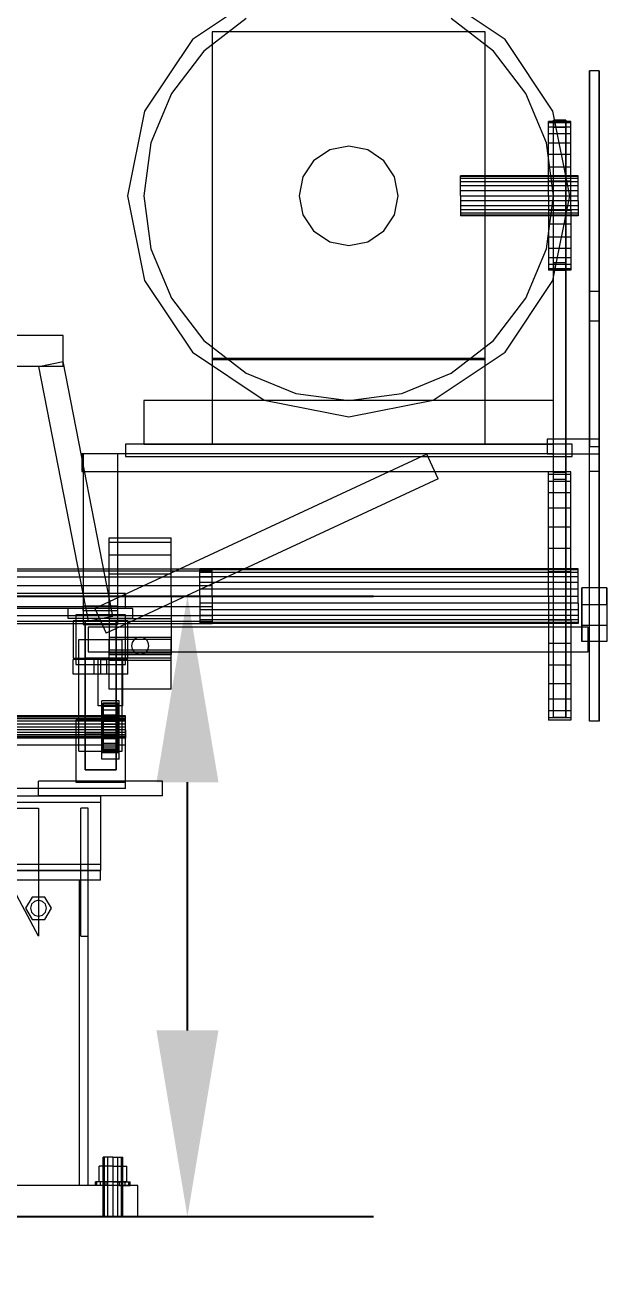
# Model space of a CAD drawing. Header units: millimetres. Extents: x -1970 to 59977, y -50268 to 6837.
# Drawn here: x 59509 to 59977, y -56 to 960 of the extents above; entities that cross this region are included whole.
import ezdxf

# ---------------------------------------------------------------- set-up
doc = ezdxf.new("R2010")
doc.units = ezdxf.units.MM
doc.layers.add('COTAS_P', color=1, linetype='Continuous', lineweight=0)
doc.layers.add('lateral_C04', color=7, linetype='Continuous', lineweight=0)
doc.dimstyles.new('R19_100', dxfattribs={"dimtxt": 250, "dimasz": 150, "dimexe": 150, "dimexo": 80, "dimgap": 100, "dimtad": 1, "dimtih": 1, "dimtoh": 1, "dimdsep": 46, "dimcen": 0.09, "dimadec": 0, "dimazin": 0, "dimtfac": 1, "dimtdec": 4, "dimtofl": 0, "dimtmove": 0, "dimatfit": 3, "dimfxl": 1, "dimtolj": 1, "dimtzin": 0, "dimarcsym": 0})

# ---------------------------------------------------------------- blocks, each defined once
blk = doc.blocks.new('*D12')
at = {"layer": 'COTAS_P', "color": 0, "lineweight": -2, "transparency": 16777216}
for p, q in [((59319.3, 500), (59789.3, 500)), ((59639.3, 150), (59639.3, 350)), ((59319.3, 0), (59789.3, 0))]:
    blk.add_line(p, q, dxfattribs=at)
at = {"layer": 'COTAS_P', "color": 0, "transparency": 16777216}
for points in [[(59614.3, 350), (59664.3, 350), (59639.3, 500)], [(59614.3, 150), (59664.3, 150), (59639.3, 0)]]:
    blk.add_solid(points, dxfattribs=at)
at = {"layer": 'Defpoints', "color": 0, "transparency": 16777216}
for p in [(59239.3, 500), (59639.3, 500), (59239.3, 0)]:
    blk.add_point(p, dxfattribs=at)
blk = doc.blocks.new('*D13')
at = {"layer": 'COTAS_P', "color": 0, "lineweight": -2, "transparency": 16777216}
for p, q in [((59319.3, 500), (59789.3, 500)), ((59639.3, 150), (59639.3, 350)), ((59319.3, 0), (59789.3, 0))]:
    blk.add_line(p, q, dxfattribs=at)
at = {"layer": 'COTAS_P', "color": 0, "transparency": 16777216}
for points in [[(59614.3, 350), (59664.3, 350), (59639.3, 500)], [(59614.3, 150), (59664.3, 150), (59639.3, 0)]]:
    blk.add_solid(points, dxfattribs=at)
at = {"layer": 'Defpoints', "color": 0, "transparency": 16777216}
for p in [(59239.3, 500), (59639.3, 500), (59239.3, 0)]:
    blk.add_point(p, dxfattribs=at)
blk = doc.blocks.new('*D24')
at = {"layer": 'COTAS_P', "color": 0, "lineweight": -2, "transparency": 16777216}
for p, q in [((112.7, -80), (112.7, -2650)), ((59977.3, -80), (59977.3, -2650)), ((262.7, -2500), (59827.3, -2500))]:
    blk.add_line(p, q, dxfattribs=at)
at = {"layer": 'COTAS_P', "color": 0, "transparency": 16777216}
for points in [[(262.7, -2475), (262.7, -2525), (112.7, -2500)], [(59827.3, -2475), (59827.3, -2525), (59977.3, -2500)]]:
    blk.add_solid(points, dxfattribs=at)
at = {"layer": 'Defpoints', "color": 0, "transparency": 16777216}
for p in [(112.7, 0), (59977.3, 0), (59977.3, -2500)]:
    blk.add_point(p, dxfattribs=at)

msp = doc.modelspace()

# ---------------------------------------------------------------- linework, layer by layer
at = {"layer": 'lateral_C04'}
for p, q in [((59701.059, 987.135), (59643.247, 948.506)), ((59895.259, 948.506), (59837.447, 987.135)), ((59686.753, 965.394), (59652.58, 939.173)), ((59885.926, 939.173), (59851.753, 965.394)), ((59643.247, 948.506), (59604.618, 890.694)), ((59879.253, 954.5), (59659.253, 954.5)), ((59659.253, 954.5), (59659.253, 690.5)), ((59879.253, 690.5), (59879.253, 954.5)), ((59933.888, 890.694), (59895.259, 948.506)), ((59652.58, 939.173), (59626.359, 905)), ((59912.147, 905), (59885.926, 939.173)), ((59963.253, 923.259), (59963.253, 721.741)), ((59971.253, 923.259), (59963.253, 923.259)), ((59963.253, 600.759), (59963.253, 923.259)), ((59971.253, 721.741), (59971.253, 923.259)), ((59971.253, 923.259), (59971.253, 600.759)), ((59626.359, 905), (59609.875, 865.205)), ((59928.631, 865.205), (59912.147, 905)), ((59604.618, 890.694), (59591.053, 822.5)), ((59947.453, 822.5), (59933.888, 890.694)), ((59930.253, 881.347), (59930.253, 882.5)), ((59948.253, 882.5), (59930.253, 882.5)), ((59930.253, 877.933), (59930.253, 881.347)), ((59948.253, 881.347), (59930.253, 881.347)), ((59930.253, 872.388), (59930.253, 877.933)), ((59948.253, 877.933), (59930.253, 877.933)), ((59934.253, 883.537), (59934.253, 877.724)), ((59944.253, 883.537), (59934.253, 883.537)), ((59934.253, 599.791), (59934.253, 883.537)), ((59934.253, 877.724), (59944.253, 877.724)), ((59934.253, 593.978), (59934.253, 877.724)), ((59944.253, 877.724), (59944.253, 883.537)), ((59944.253, 883.537), (59944.253, 599.791)), ((59944.253, 593.978), (59944.253, 877.724)), ((59948.253, 881.347), (59948.253, 882.5)), ((59948.253, 877.933), (59948.253, 881.347)), ((59948.253, 872.388), (59948.253, 877.933)), ((59609.875, 865.205), (59604.253, 822.5)), ((59934.253, 822.5), (59928.631, 865.205)), ((59930.253, 864.926), (59930.253, 872.388)), ((59948.253, 872.388), (59930.253, 872.388)), ((59930.253, 855.834), (59930.253, 864.926)), ((59948.253, 864.926), (59930.253, 864.926)), ((59948.253, 864.926), (59948.253, 872.388)), ((59948.253, 855.834), (59948.253, 864.926)), ((59753.946, 859.455), (59740.969, 850.784)), ((59769.253, 862.5), (59753.946, 859.455)), ((59784.56, 859.455), (59769.253, 862.5)), ((59797.537, 850.784), (59784.56, 859.455)), ((59930.253, 845.461), (59930.253, 855.834)), ((59948.253, 855.834), (59930.253, 855.834)), ((59948.253, 845.461), (59948.253, 855.834)), ((59740.969, 850.784), (59732.298, 837.807)), ((59806.208, 837.807), (59797.537, 850.784)), ((59930.253, 834.205), (59930.253, 845.461)), ((59948.253, 845.461), (59930.253, 845.461)), ((59948.253, 834.205), (59948.253, 845.461)), ((59732.298, 837.807), (59729.253, 822.5)), ((59809.253, 822.5), (59806.208, 837.807)), ((59859.253, 837.955), (59859.253, 838.5)), ((59954.253, 838.5), (59859.253, 838.5)), ((59859.253, 836.356), (59859.253, 837.955)), ((59954.253, 837.955), (59859.253, 837.955)), ((59859.253, 833.814), (59859.253, 836.356)), ((59954.253, 836.356), (59859.253, 836.356)), ((59859.253, 830.5), (59859.253, 833.814)), ((59954.253, 833.814), (59859.253, 833.814)), ((59930.253, 822.5), (59930.253, 834.205)), ((59948.253, 834.205), (59930.253, 834.205)), ((59948.253, 822.5), (59948.253, 834.205)), ((59954.253, 837.955), (59954.253, 838.5)), ((59954.253, 836.356), (59954.253, 837.955)), ((59954.253, 833.814), (59954.253, 836.356)), ((59954.253, 830.5), (59954.253, 833.814)), ((59859.253, 826.641), (59859.253, 830.5)), ((59954.253, 830.5), (59859.253, 830.5)), ((59859.253, 822.5), (59859.253, 826.641)), ((59954.253, 826.641), (59859.253, 826.641)), ((59954.253, 826.641), (59954.253, 830.5)), ((59954.253, 822.5), (59954.253, 826.641)), ((59591.053, 822.5), (59604.618, 754.306)), ((59604.253, 822.5), (59609.875, 779.795)), ((59729.253, 822.5), (59732.298, 807.193)), ((59806.208, 807.193), (59809.253, 822.5)), ((59859.253, 822.5), (59859.253, 818.359)), ((59859.253, 822.5), (59954.253, 822.5)), ((59859.253, 818.359), (59859.253, 814.5)), ((59954.253, 818.359), (59859.253, 818.359)), ((59859.253, 814.5), (59859.253, 811.186)), ((59954.253, 814.5), (59859.253, 814.5)), ((59928.631, 779.795), (59934.253, 822.5)), ((59930.253, 822.5), (59930.253, 810.795)), ((59930.253, 822.5), (59948.253, 822.5)), ((59933.888, 754.306), (59947.453, 822.5)), ((59948.253, 810.795), (59948.253, 822.5)), ((59954.253, 818.359), (59954.253, 822.5)), ((59954.253, 818.359), (59954.253, 814.5)), ((59954.253, 814.5), (59954.253, 811.186)), ((59732.298, 807.193), (59740.969, 794.216)), ((59797.537, 794.216), (59806.208, 807.193)), ((59859.253, 811.186), (59859.253, 808.644)), ((59954.253, 811.186), (59859.253, 811.186)), ((59859.253, 808.644), (59859.253, 807.045)), ((59954.253, 808.644), (59859.253, 808.644)), ((59859.253, 807.045), (59859.253, 806.5)), ((59954.253, 807.045), (59859.253, 807.045)), ((59954.253, 806.5), (59859.253, 806.5)), ((59930.253, 810.795), (59930.253, 799.539)), ((59948.253, 810.795), (59930.253, 810.795)), ((59948.253, 810.795), (59948.253, 799.539)), ((59954.253, 811.186), (59954.253, 808.644)), ((59954.253, 808.644), (59954.253, 807.045)), ((59954.253, 807.045), (59954.253, 806.5)), ((59740.969, 794.216), (59753.946, 785.545)), ((59784.56, 785.545), (59797.537, 794.216)), ((59930.253, 799.539), (59930.253, 789.166)), ((59948.253, 799.539), (59930.253, 799.539)), ((59948.253, 799.539), (59948.253, 789.166)), ((59753.946, 785.545), (59769.253, 782.5)), ((59769.253, 782.5), (59784.56, 785.545)), ((59930.253, 789.166), (59930.253, 780.074)), ((59948.253, 789.166), (59930.253, 789.166)), ((59948.253, 789.166), (59948.253, 780.074)), ((59609.875, 779.795), (59626.359, 740)), ((59912.147, 740), (59928.631, 779.795)), ((59930.253, 780.074), (59930.253, 772.612)), ((59948.253, 780.074), (59930.253, 780.074)), ((59930.253, 772.612), (59930.253, 767.067)), ((59948.253, 772.612), (59930.253, 772.612)), ((59948.253, 780.074), (59948.253, 772.612)), ((59948.253, 772.612), (59948.253, 767.067)), ((59930.253, 767.067), (59930.253, 763.653)), ((59948.253, 767.067), (59930.253, 767.067)), ((59930.253, 763.653), (59930.253, 762.5)), ((59948.253, 763.653), (59930.253, 763.653)), ((59948.253, 762.5), (59930.253, 762.5)), ((59934.253, 768.395), (59934.253, 762.7)), ((59944.253, 768.395), (59934.253, 768.395)), ((59934.253, 407.927), (59934.253, 768.395)), ((59934.253, 762.7), (59944.253, 762.7)), ((59934.253, 402.232), (59934.253, 762.7)), ((59944.253, 762.7), (59944.253, 768.395)), ((59944.253, 768.395), (59944.253, 407.927)), ((59944.253, 402.232), (59944.253, 762.7)), ((59948.253, 767.067), (59948.253, 763.653)), ((59948.253, 763.653), (59948.253, 762.5)), ((59604.618, 754.306), (59643.247, 696.494)), ((59895.259, 696.494), (59933.888, 754.306)), ((59971.253, 745.5), (59963.253, 745.5)), ((59963.253, 745.5), (59963.253, 620.5)), ((59971.253, 620.5), (59971.253, 745.5)), ((59626.359, 740), (59652.58, 705.827)), ((59885.926, 705.827), (59912.147, 740)), ((59963.253, 721.741), (59971.253, 721.741)), ((59963.253, 399.241), (59963.253, 721.741)), ((59971.253, 399.241), (59971.253, 721.741)), ((59539.253, 710), (58939.253, 710)), ((59539.253, 685), (59539.253, 710)), ((59652.58, 705.827), (59686.753, 679.606)), ((59851.753, 679.606), (59885.926, 705.827)), ((59643.247, 696.494), (59701.059, 657.865)), ((59879.253, 691.5), (59659.253, 691.5)), ((59659.253, 691.5), (59659.253, 622.5)), ((59837.447, 657.865), (59895.259, 696.494)), ((59879.253, 622.5), (59879.253, 691.5)), ((59539.253, 685), (58939.253, 685)), ((59519.438, 685.085), (59539.068, 688.915)), ((59559.438, 480.085), (59519.438, 685.085)), ((59579.068, 483.915), (59539.068, 688.915)), ((59659.253, 690.5), (59879.253, 690.5)), ((59686.753, 679.606), (59726.548, 663.122)), ((59811.958, 663.122), (59851.753, 679.606)), ((59726.548, 663.122), (59769.253, 657.5)), ((59769.253, 657.5), (59811.958, 663.122)), ((59934.253, 657.5), (59604.253, 657.5)), ((59604.253, 657.5), (59604.253, 622.5)), ((59701.059, 657.865), (59769.253, 644.3)), ((59769.253, 644.3), (59837.447, 657.865)), ((59934.253, 622.5), (59934.253, 657.5)), ((59949.253, 622.5), (59589.253, 622.5)), ((59589.253, 622.5), (59589.253, 612.5)), ((59604.253, 622.5), (59934.253, 622.5)), ((59659.253, 622.5), (59879.253, 622.5)), ((59971.253, 626.5), (59929.253, 626.5)), ((59929.253, 626.5), (59929.253, 614.5)), ((59949.253, 612.5), (59949.253, 622.5)), ((59963.253, 620.5), (59971.253, 620.5)), ((59971.253, 614.5), (59971.253, 626.5)), ((59934.253, 614.5), (59554.253, 614.5)), ((59554.253, 614.5), (59554.253, 600.5)), ((59583.253, 614.5), (59555.253, 614.5)), ((59555.253, 614.5), (59555.253, 477)), ((59832.111, 614.473), (59564.611, 489.973)), ((59583.253, 477), (59583.253, 614.5)), ((59589.253, 612.5), (59949.253, 612.5)), ((59841.394, 594.527), (59832.111, 614.473)), ((59929.253, 614.5), (59971.253, 614.5)), ((59934.253, 600.5), (59934.253, 614.5)), ((59554.253, 600.5), (59934.253, 600.5)), ((59930.253, 598.079), (59930.253, 600)), ((59948.253, 600), (59930.253, 600)), ((59934.253, 593.978), (59934.253, 599.791)), ((59934.253, 599.791), (59944.253, 599.791)), ((59944.253, 599.791), (59944.253, 593.978)), ((59948.253, 598.079), (59948.253, 600)), ((59963.253, 399.241), (59963.253, 600.759)), ((59963.253, 600.759), (59971.253, 600.759)), ((59971.253, 600.759), (59971.253, 399.241)), ((59841.394, 594.527), (59573.894, 470.027)), ((59930.253, 592.388), (59930.253, 598.079)), ((59948.253, 598.079), (59930.253, 598.079)), ((59930.253, 583.147), (59930.253, 592.388)), ((59948.253, 592.388), (59930.253, 592.388)), ((59944.253, 593.978), (59934.253, 593.978)), ((59948.253, 592.388), (59948.253, 598.079)), ((59948.253, 583.147), (59948.253, 592.388)), ((59930.253, 570.711), (59930.253, 583.147)), ((59948.253, 583.147), (59930.253, 583.147)), ((59948.253, 570.711), (59948.253, 583.147)), ((59930.253, 555.557), (59930.253, 570.711)), ((59948.253, 570.711), (59930.253, 570.711)), ((59948.253, 555.557), (59948.253, 570.711)), ((59930.253, 538.268), (59930.253, 555.557)), ((59948.253, 555.557), (59930.253, 555.557)), ((59948.253, 538.268), (59948.253, 555.557)), ((59576.253, 543.422), (59576.253, 547)), ((59576.253, 547), (59626.253, 547)), ((59576.253, 533.234), (59576.253, 543.422)), ((59576.253, 543.422), (59626.253, 543.422)), ((59626.253, 543.422), (59626.253, 547)), ((59626.253, 533.234), (59626.253, 543.422)), ((59576.253, 517.986), (59576.253, 533.234)), ((59576.253, 533.234), (59626.253, 533.234)), ((59626.253, 517.986), (59626.253, 533.234)), ((59930.253, 519.509), (59930.253, 538.268)), ((59948.253, 538.268), (59930.253, 538.268)), ((59948.253, 519.509), (59948.253, 538.268)), ((58819.253, 522), (59659.253, 522)), ((58819.253, 520.325), (59659.253, 520.325)), ((59649.253, 521.25), (59649.253, 522)), ((59954.253, 522), (59649.253, 522)), ((59649.253, 519.053), (59649.253, 521.25)), ((59954.253, 521.25), (59649.253, 521.25)), ((59649.253, 515.556), (59649.253, 519.053)), ((59954.253, 519.053), (59649.253, 519.053)), ((59659.253, 520.325), (59659.253, 522)), ((59659.253, 515.556), (59659.253, 520.325)), ((59930.253, 500), (59930.253, 519.509)), ((59948.253, 519.509), (59930.253, 519.509)), ((59948.253, 500), (59948.253, 519.509)), ((59954.253, 521.25), (59954.253, 522)), ((59954.253, 519.053), (59954.253, 521.25)), ((59954.253, 515.556), (59954.253, 519.053)), ((58819.253, 515.556), (59659.253, 515.556)), ((58819.253, 508.419), (59659.253, 508.419)), ((59576.253, 500), (59576.253, 517.986)), ((59576.253, 517.986), (59626.253, 517.986)), ((59626.253, 500), (59626.253, 517.986)), ((59649.253, 511), (59649.253, 515.556)), ((59954.253, 515.556), (59649.253, 515.556)), ((59649.253, 505.694), (59649.253, 511)), ((59954.253, 511), (59649.253, 511)), ((59659.253, 508.419), (59659.253, 515.556)), ((59659.253, 500), (59659.253, 508.419)), ((59954.253, 511), (59954.253, 515.556)), ((59954.253, 505.694), (59954.253, 511)), ((59659.253, 500), (58819.253, 500)), ((59589.253, 502), (58889.253, 502)), ((59576.253, 482.014), (59576.253, 500)), ((59626.253, 500), (59576.253, 500)), ((59589.253, 490), (59589.253, 502)), ((59626.253, 500), (59626.253, 482.014)), ((59649.253, 500), (59649.253, 505.694)), ((59954.253, 505.694), (59649.253, 505.694)), ((59649.253, 500), (59649.253, 494.306)), ((59649.253, 500), (59954.253, 500)), ((59659.253, 500), (59659.253, 491.581)), ((59930.253, 500), (59930.253, 480.491)), ((59930.253, 500), (59948.253, 500)), ((59948.253, 480.491), (59948.253, 500)), ((59954.253, 500), (59954.253, 505.694)), ((59954.253, 494.306), (59954.253, 500)), ((59977.253, 506.69), (59957.253, 506.69)), ((59957.253, 506.69), (59957.253, 493.31)), ((59957.253, 476.69), (59957.253, 506.69)), ((59977.253, 493.31), (59977.253, 506.69)), ((59977.253, 506.69), (59977.253, 476.69)), ((58819.253, 491.581), (59659.253, 491.581)), ((59589.253, 490), (58889.253, 490)), ((59595.253, 490), (59543.253, 490)), ((59543.253, 482), (59543.253, 490)), ((59583.253, 492), (59555.253, 492)), ((59555.253, 488), (59555.253, 492)), ((59583.253, 488), (59555.253, 488)), ((59564.611, 489.973), (59573.894, 470.027)), ((59583.253, 488), (59583.253, 492)), ((59595.253, 482), (59595.253, 490)), ((59649.253, 494.306), (59649.253, 489)), ((59954.253, 494.306), (59649.253, 494.306)), ((59649.253, 489), (59649.253, 484.444)), ((59954.253, 489), (59649.253, 489)), ((59659.253, 491.581), (59659.253, 484.444)), ((59954.253, 494.306), (59954.253, 489)), ((59954.253, 489), (59954.253, 484.444)), ((59957.253, 493.31), (59977.253, 493.31)), ((59957.253, 493.31), (59957.253, 463.31)), ((59977.253, 493.31), (59977.253, 463.31)), ((58819.253, 484.444), (59659.253, 484.444)), ((58819.253, 479.675), (59659.253, 479.675)), ((58819.253, 478), (59659.253, 478)), ((59595.253, 482), (59543.253, 482)), ((59591.253, 480), (59547.253, 480)), ((59547.253, 480), (59547.253, 450)), ((59549.253, 485), (59549.253, 445)), ((59589.253, 485), (59549.253, 485)), ((59556.753, 479.958), (59581.753, 479.958)), ((59556.753, 450.042), (59556.753, 479.958)), ((59556.753, 479.958), (59556.753, 389.958)), ((59556.753, 479.893), (59556.753, 450.107)), ((59581.753, 479.893), (59556.753, 479.893)), ((59556.753, 389.893), (59556.753, 479.893)), ((59559.438, 480.085), (59579.068, 483.915)), ((59576.253, 482.014), (59576.253, 466.766)), ((59576.253, 482.014), (59626.253, 482.014)), ((59581.753, 479.958), (59581.753, 450.042)), ((59581.753, 389.958), (59581.753, 479.958)), ((59581.753, 450.107), (59581.753, 479.893)), ((59581.753, 479.893), (59581.753, 389.893)), ((59589.253, 445), (59589.253, 485)), ((59591.253, 450), (59591.253, 480)), ((59626.253, 482.014), (59626.253, 466.766)), ((59649.253, 484.444), (59649.253, 480.947)), ((59954.253, 484.444), (59649.253, 484.444)), ((59649.253, 480.947), (59649.253, 478.75)), ((59954.253, 480.947), (59649.253, 480.947)), ((59649.253, 478.75), (59649.253, 478)), ((59954.253, 478.75), (59649.253, 478.75)), ((59954.253, 478), (59649.253, 478)), ((59659.253, 484.444), (59659.253, 479.675)), ((59659.253, 479.675), (59659.253, 478)), ((59930.253, 480.491), (59930.253, 461.732)), ((59948.253, 480.491), (59930.253, 480.491)), ((59948.253, 480.491), (59948.253, 461.732)), ((59954.253, 484.444), (59954.253, 480.947)), ((59954.253, 480.947), (59954.253, 478.75)), ((59954.253, 478.75), (59954.253, 478)), ((59555.253, 477), (59583.253, 477)), ((59962.253, 475), (59559.253, 475)), ((59559.253, 475), (59559.253, 455)), ((59957.253, 463.31), (59957.253, 476.69)), ((59957.253, 476.69), (59977.253, 476.69)), ((59962.253, 455), (59962.253, 475)), ((59977.253, 476.69), (59977.253, 463.31)), ((59551.753, 465), (59586.753, 465)), ((59551.753, 375), (59551.753, 465)), ((59576.253, 466.766), (59576.253, 456.578)), ((59576.253, 466.766), (59626.253, 466.766)), ((59626.253, 465), (59576.253, 465)), ((59576.253, 450), (59576.253, 465)), ((59586.753, 375), (59586.753, 465)), ((59594.786, 462.679), (59594.253, 460)), ((59594.253, 460), (59594.786, 457.321)), ((59596.303, 464.95), (59594.786, 462.679)), ((59598.574, 466.467), (59596.303, 464.95)), ((59601.253, 467), (59598.574, 466.467)), ((59603.932, 466.467), (59601.253, 467)), ((59606.203, 464.95), (59603.932, 466.467)), ((59607.72, 462.679), (59606.203, 464.95)), ((59608.253, 460), (59607.72, 462.679)), ((59607.72, 457.321), (59608.253, 460)), ((59626.253, 466.766), (59626.253, 456.578)), ((59626.253, 450), (59626.253, 465)), ((59930.253, 461.732), (59930.253, 444.443)), ((59948.253, 461.732), (59930.253, 461.732)), ((59948.253, 461.732), (59948.253, 444.443)), ((59977.253, 463.31), (59957.253, 463.31)), ((59547.253, 450), (59591.253, 450)), ((59591.253, 449), (59547.253, 449)), ((59547.253, 437), (59547.253, 449)), ((59556.753, 450.107), (59581.753, 450.107)), ((59556.753, 450.107), (59556.753, 360.107)), ((59581.753, 450.042), (59556.753, 450.042)), ((59556.753, 360.042), (59556.753, 450.042)), ((59559.253, 455), (59962.253, 455)), ((59569.253, 449), (59564.057, 449)), ((59564.057, 437), (59564.057, 449)), ((59587.253, 449), (59567.253, 449)), ((59567.253, 411.6), (59567.253, 449)), ((59569.253, 449), (59574.449, 449)), ((59569.253, 449), (59569.253, 437)), ((59574.449, 437), (59574.449, 449)), ((59576.253, 456.578), (59576.253, 453)), ((59576.253, 456.578), (59626.253, 456.578)), ((59626.253, 454), (59576.253, 454)), ((59576.253, 448), (59576.253, 454)), ((59576.253, 453), (59626.253, 453)), ((59626.253, 450), (59576.253, 450)), ((59576.253, 425), (59576.253, 450)), ((59626.253, 448), (59576.253, 448)), ((59581.753, 450.107), (59581.753, 360.107)), ((59581.753, 360.042), (59581.753, 450.042)), ((59587.253, 411.6), (59587.253, 449)), ((59591.253, 437), (59591.253, 449)), ((59594.786, 457.321), (59596.303, 455.05)), ((59596.303, 455.05), (59598.574, 453.533)), ((59598.574, 453.533), (59601.253, 453)), ((59601.253, 453), (59603.932, 453.533)), ((59603.932, 453.533), (59606.203, 455.05)), ((59606.203, 455.05), (59607.72, 457.321)), ((59626.253, 456.578), (59626.253, 453)), ((59626.253, 448), (59626.253, 454)), ((59626.253, 425), (59626.253, 450)), ((59549.253, 445), (59589.253, 445)), ((59930.253, 444.443), (59930.253, 429.289)), ((59948.253, 444.443), (59930.253, 444.443)), ((59948.253, 444.443), (59948.253, 429.289)), ((59591.253, 437), (59547.253, 437)), ((59569.253, 437), (59564.057, 437)), ((59574.449, 437), (59569.253, 437)), ((59930.253, 429.289), (59930.253, 416.853)), ((59948.253, 429.289), (59930.253, 429.289)), ((59948.253, 429.289), (59948.253, 416.853)), ((59626.253, 425), (59576.253, 425)), ((59930.253, 416.853), (59930.253, 407.612)), ((59948.253, 416.853), (59930.253, 416.853)), ((59948.253, 416.853), (59948.253, 407.612)), ((59587.253, 411.6), (59567.253, 411.6)), ((59584.253, 415.6), (59570.253, 415.6)), ((59570.253, 373.6), (59570.253, 415.6)), ((59571.253, 412.953), (59571.253, 413.6)), ((59571.253, 413.6), (59571.253, 403.6)), ((59583.253, 413.6), (59571.253, 413.6)), ((59571.253, 411.054), (59571.253, 412.953)), ((59571.253, 412.953), (59571.253, 403.293)), ((59583.253, 412.953), (59571.253, 412.953)), ((59571.253, 408.035), (59571.253, 411.054)), ((59571.253, 411.054), (59571.253, 402.394)), ((59583.253, 411.054), (59571.253, 411.054)), ((59571.253, 404.1), (59571.253, 408.035)), ((59571.253, 408.035), (59571.253, 400.964)), ((59583.253, 408.035), (59571.253, 408.035)), ((59583.253, 403.6), (59583.253, 413.6)), ((59583.253, 413.6), (59583.253, 412.953)), ((59583.253, 403.293), (59583.253, 412.953)), ((59583.253, 412.953), (59583.253, 411.054)), ((59583.253, 402.394), (59583.253, 411.054)), ((59583.253, 411.054), (59583.253, 408.035)), ((59583.253, 400.964), (59583.253, 408.035)), ((59583.253, 408.035), (59583.253, 404.1)), ((59584.253, 373.6), (59584.253, 415.6)), ((59930.253, 407.612), (59930.253, 401.921)), ((59948.253, 407.612), (59930.253, 407.612)), ((59934.253, 402.232), (59934.253, 407.927)), ((59934.253, 407.927), (59944.253, 407.927)), ((59944.253, 407.927), (59944.253, 402.232)), ((59948.253, 407.612), (59948.253, 401.921)), ((59589.253, 403.6), (58889.253, 403.6)), ((59589.253, 403.293), (58889.253, 403.293)), ((59589.253, 402.394), (58889.253, 402.394)), ((59589.253, 400.964), (58889.253, 400.964)), ((59589.253, 399.1), (58889.253, 399.1)), ((59589.253, 396.929), (58889.253, 396.929)), ((59549.253, 400), (59549.253, 350)), ((59589.253, 400), (59549.253, 400)), ((59571.253, 399.518), (59571.253, 404.1)), ((59571.253, 404.1), (59571.253, 399.1)), ((59583.253, 404.1), (59571.253, 404.1)), ((59571.253, 403.6), (59571.253, 403.293)), ((59571.253, 403.6), (59583.253, 403.6)), ((59571.253, 403.293), (59571.253, 402.394)), ((59571.253, 403.293), (59583.253, 403.293)), ((59571.253, 402.394), (59571.253, 400.964)), ((59571.253, 402.394), (59583.253, 402.394)), ((59571.253, 400.964), (59571.253, 399.1)), ((59571.253, 400.964), (59583.253, 400.964)), ((59571.253, 394.6), (59571.253, 399.518)), ((59571.253, 399.518), (59571.253, 396.929)), ((59583.253, 399.518), (59571.253, 399.518)), ((59571.253, 399.1), (59571.253, 396.929)), ((59571.253, 399.1), (59583.253, 399.1)), ((59571.253, 396.929), (59571.253, 394.6)), ((59571.253, 396.929), (59583.253, 396.929)), ((59583.253, 399.1), (59583.253, 404.1)), ((59583.253, 404.1), (59583.253, 399.518)), ((59583.253, 403.293), (59583.253, 403.6)), ((59583.253, 402.394), (59583.253, 403.293)), ((59583.253, 400.964), (59583.253, 402.394)), ((59583.253, 399.1), (59583.253, 400.964)), ((59583.253, 396.929), (59583.253, 399.518)), ((59583.253, 399.518), (59583.253, 394.6)), ((59583.253, 396.929), (59583.253, 399.1)), ((59583.253, 394.6), (59583.253, 396.929)), ((59589.253, 403.293), (59589.253, 403.6)), ((59589.253, 402.394), (59589.253, 403.293)), ((59589.253, 400.964), (59589.253, 402.394)), ((59589.253, 399.1), (59589.253, 400.964)), ((59589.253, 350), (59589.253, 400)), ((59589.253, 396.929), (59589.253, 399.1)), ((59589.253, 394.6), (59589.253, 396.929)), ((59930.253, 401.921), (59930.253, 400)), ((59948.253, 401.921), (59930.253, 401.921)), ((59948.253, 400), (59930.253, 400)), ((59944.253, 402.232), (59934.253, 402.232)), ((59948.253, 401.921), (59948.253, 400)), ((59971.253, 399.241), (59963.253, 399.241)), ((58889.253, 394.6), (59589.253, 394.6)), ((59589.253, 392.271), (58889.253, 392.271)), ((59589.253, 390.1), (58889.253, 390.1)), ((59589.253, 388.236), (58889.253, 388.236)), ((59589.253, 386.806), (58889.253, 386.806)), ((59556.753, 389.958), (59556.753, 360.042)), ((59581.753, 389.958), (59556.753, 389.958)), ((59556.753, 389.893), (59581.753, 389.893)), ((59556.753, 360.107), (59556.753, 389.893)), ((59583.253, 394.6), (59571.253, 394.6)), ((59571.253, 394.6), (59571.253, 389.682)), ((59571.253, 392.271), (59571.253, 394.6)), ((59571.253, 389.682), (59571.253, 392.271)), ((59571.253, 392.271), (59583.253, 392.271)), ((59571.253, 390.1), (59571.253, 392.271)), ((59571.253, 385.1), (59571.253, 390.1)), ((59571.253, 390.1), (59583.253, 390.1)), ((59571.253, 388.236), (59571.253, 390.1)), ((59583.253, 389.682), (59571.253, 389.682)), ((59571.253, 389.682), (59571.253, 385.1)), ((59571.253, 381.165), (59571.253, 388.236)), ((59571.253, 388.236), (59583.253, 388.236)), ((59571.253, 386.806), (59571.253, 388.236)), ((59571.253, 378.146), (59571.253, 386.806)), ((59571.253, 386.806), (59583.253, 386.806)), ((59571.253, 385.907), (59571.253, 386.806)), ((59581.753, 360.042), (59581.753, 389.958)), ((59581.753, 389.893), (59581.753, 360.107)), ((59583.253, 394.6), (59583.253, 392.271)), ((59583.253, 389.682), (59583.253, 394.6)), ((59583.253, 392.271), (59583.253, 389.682)), ((59583.253, 392.271), (59583.253, 390.1)), ((59583.253, 390.1), (59583.253, 385.1)), ((59583.253, 390.1), (59583.253, 388.236)), ((59583.253, 385.1), (59583.253, 389.682)), ((59583.253, 388.236), (59583.253, 381.165)), ((59583.253, 388.236), (59583.253, 386.806)), ((59583.253, 386.806), (59583.253, 378.146)), ((59583.253, 386.806), (59583.253, 385.907)), ((59589.253, 392.271), (59589.253, 394.6)), ((59589.253, 392.271), (59589.253, 390.1)), ((59589.253, 390.1), (59589.253, 388.236)), ((59589.253, 388.236), (59589.253, 386.806)), ((59589.253, 386.806), (59589.253, 385.907)), ((59589.253, 385.907), (58889.253, 385.907)), ((59589.253, 385.6), (58889.253, 385.6)), ((59589.253, 380), (58889.253, 380)), ((59584.253, 376.6), (59570.253, 376.6)), ((59570.253, 368.6), (59570.253, 376.6)), ((59571.253, 376.247), (59571.253, 385.907)), ((59571.253, 385.907), (59583.253, 385.907)), ((59571.253, 385.6), (59571.253, 385.907)), ((59571.253, 375.6), (59571.253, 385.6)), ((59571.253, 385.6), (59583.253, 385.6)), ((59583.253, 385.1), (59571.253, 385.1)), ((59571.253, 385.1), (59571.253, 381.165)), ((59583.253, 381.165), (59571.253, 381.165)), ((59571.253, 381.165), (59571.253, 378.146)), ((59583.253, 378.146), (59571.253, 378.146)), ((59571.253, 378.146), (59571.253, 376.247)), ((59583.253, 376.247), (59571.253, 376.247)), ((59571.253, 376.247), (59571.253, 375.6)), ((59583.253, 385.907), (59583.253, 376.247)), ((59583.253, 385.907), (59583.253, 385.6)), ((59583.253, 385.6), (59583.253, 375.6)), ((59583.253, 381.165), (59583.253, 385.1)), ((59583.253, 378.146), (59583.253, 381.165)), ((59583.253, 376.247), (59583.253, 378.146)), ((59583.253, 375.6), (59583.253, 376.247)), ((59584.253, 368.6), (59584.253, 376.6)), ((59589.253, 385.907), (59589.253, 385.6)), ((59589.253, 345), (59589.253, 380)), ((59551.753, 375), (59586.753, 375)), ((59584.253, 373.6), (59570.253, 373.6)), ((59584.253, 368.6), (59570.253, 368.6)), ((59583.253, 375.6), (59571.253, 375.6)), ((59581.753, 360.107), (59556.753, 360.107)), ((59556.753, 360.042), (59581.753, 360.042)), ((59619.253, 351), (59519.253, 351)), ((59519.253, 339), (59519.253, 351)), ((59549.253, 350), (59589.253, 350)), ((59619.253, 339), (59619.253, 351)), ((59589.253, 345), (58889.253, 345)), ((58909.253, 339), (59569.253, 339)), ((59619.253, 339), (59519.253, 339)), ((59569.253, 339), (59569.253, 334)), ((58909.253, 334), (59569.253, 334)), ((59519.253, 226), (59464.253, 329)), ((59464.253, 329), (59519.253, 329)), ((59519.253, 329), (59519.253, 226)), ((59553.253, 226), (59553.253, 329)), ((59559.253, 329), (59553.253, 329)), ((59559.253, 226), (59559.253, 329)), ((59569.253, 334), (59569.253, 284)), ((58909.253, 284), (59569.253, 284)), ((58909.253, 279), (59569.253, 279)), ((59569.253, 279), (59469.253, 279)), ((59569.253, 284), (59569.253, 279)), ((59569.253, 271), (59569.253, 279)), ((59569.253, 271), (59469.253, 271)), ((59552.253, 271), (59486.253, 271)), ((59559.253, 271), (59552.253, 271)), ((59552.253, 25), (59552.253, 271)), ((59559.253, 25), (59559.253, 271)), ((59514.053, 257.507), (59508.853, 248.5)), ((59524.453, 257.507), (59514.053, 257.507)), ((59519.253, 254.9), (59516.053, 254.043)), ((59522.453, 254.043), (59519.253, 254.9)), ((59529.653, 248.5), (59524.453, 257.507)), ((59508.853, 248.5), (59514.053, 239.493)), ((59513.71, 251.7), (59512.853, 248.5)), ((59512.853, 248.5), (59513.71, 245.3)), ((59516.053, 254.043), (59513.71, 251.7)), ((59513.71, 245.3), (59516.053, 242.957)), ((59524.796, 251.7), (59522.453, 254.043)), ((59522.453, 242.957), (59524.796, 245.3)), ((59524.453, 239.493), (59529.653, 248.5)), ((59525.653, 248.5), (59524.796, 251.7)), ((59524.796, 245.3), (59525.653, 248.5)), ((59514.053, 239.493), (59524.453, 239.493)), ((59516.053, 242.957), (59519.253, 242.1)), ((59519.253, 242.1), (59522.453, 242.957)), ((59553.253, 226), (59559.253, 226)), ((59579.253, 40.8), (59568.168, 40.8)), ((59568.168, 28), (59568.168, 40.8)), ((59572.325, 48), (59571.253, 48)), ((59571.253, 0), (59571.253, 48)), ((59575.253, 48), (59572.325, 48)), ((59572.325, 0), (59572.325, 48)), ((59579.253, 48), (59575.253, 48)), ((59575.253, 0), (59575.253, 48)), ((59579.253, 48), (59583.253, 48)), ((59579.253, 48), (59579.253, 0)), ((59579.253, 40.8), (59590.338, 40.8)), ((59579.253, 40.8), (59579.253, 28)), ((59583.253, 48), (59586.181, 48)), ((59583.253, 0), (59583.253, 48)), ((59586.181, 48), (59587.253, 48)), ((59586.181, 0), (59586.181, 48)), ((59587.253, 0), (59587.253, 48)), ((59590.338, 28), (59590.338, 40.8)), ((59599.253, 25), (59439.253, 25)), ((59552.253, 25), (59486.253, 25)), ((59559.253, 25), (59552.253, 25)), ((59566.319, 28), (59565.253, 28)), ((59565.253, 25), (59565.253, 28)), ((59566.319, 25), (59565.253, 25)), ((59569.353, 28), (59566.319, 28)), ((59566.319, 25), (59566.319, 28)), ((59569.353, 25), (59566.319, 25)), ((59579.253, 28), (59568.168, 28)), ((59573.895, 28), (59569.353, 28)), ((59569.353, 25), (59569.353, 28)), ((59573.895, 25), (59569.353, 25)), ((59579.253, 28), (59573.895, 28)), ((59573.895, 25), (59573.895, 28)), ((59579.253, 25), (59573.895, 25)), ((59579.253, 28), (59584.611, 28)), ((59579.253, 28), (59579.253, 25)), ((59590.338, 28), (59579.253, 28)), ((59584.611, 25), (59579.253, 25)), ((59584.611, 28), (59589.152, 28)), ((59584.611, 25), (59584.611, 28)), ((59584.611, 25), (59589.152, 25)), ((59589.152, 28), (59592.187, 28)), ((59589.152, 25), (59589.152, 28)), ((59589.152, 25), (59592.187, 25)), ((59592.187, 28), (59593.253, 28)), ((59592.187, 25), (59592.187, 28)), ((59592.187, 25), (59593.253, 25)), ((59593.253, 25), (59593.253, 28)), ((59599.253, 0), (59599.253, 25)), ((59599.253, 0), (59439.253, 0)), ((59572.325, 0), (59571.253, 0)), ((59575.253, 0), (59572.325, 0)), ((59579.253, 0), (59575.253, 0)), ((59583.253, 0), (59579.253, 0)), ((59583.253, 0), (59586.181, 0)), ((59586.181, 0), (59587.253, 0))]:
    msp.add_line(p, q, dxfattribs=at)

# ---------------------------------------------------------------- dimensions: what is measured, and where the dimension line sits
at = {"layer": 'COTAS_P'}
for p1, p2, distance, picture, middle in [((59239.253, 0), (59239.253, 500), -400, '*D12', (59639.253, 250)), ((59239.253, 0), (59239.253, 500), -400, '*D13', (59639.253, 250)), ((112.7, 0), (59977.253, 0), -2500, '*D24', (30044.976, -2500))]:
    dim = msp.add_aligned_dim(p1=p1, p2=p2, distance=distance, text='<> P', dimstyle='R19_100', dxfattribs=at)
    dim.commit()
    dim.dimension.update_dxf_attribs({"geometry": picture, "text_midpoint": middle})

doc.saveas('drawing.dxf')
